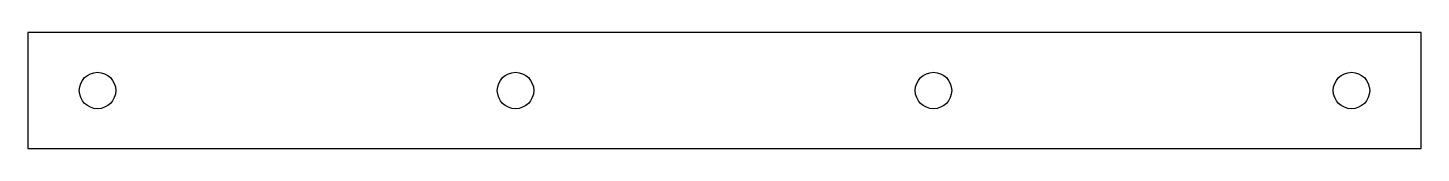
# Model space of a CAD drawing. Header units: inches. Extents: x 2 to 5.75, y 2 to 2.31.
import ezdxf

# ---------------------------------------------------------------- set-up
doc = ezdxf.new("R2010")
doc.units = ezdxf.units.IN
doc.header["$MEASUREMENT"] = 0
doc.layers.get('0').update_dxf_attribs({"linetype": 'CONTINUOUS'})

msp = doc.modelspace()

# ---------------------------------------------------------------- linework, layer by layer
for p, q in [((2, 2.3125, 0.025), (2, 2, 0.025)), ((5.75, 2.3125, 0.025), (2, 2.3125, 0.025)), ((5.75, 2, 0.025), (5.75, 2.3125, 0.025)), ((2, 2, 0.025), (5.75, 2, 0.025))]:
    msp.add_line(p, q)
for centre in [(2.1875, 2.1562), (3.3125, 2.1562), (4.4375, 2.1562), (5.5625, 2.1562)]:
    msp.add_circle(centre, 0.049)

doc.saveas('drawing.dxf')
